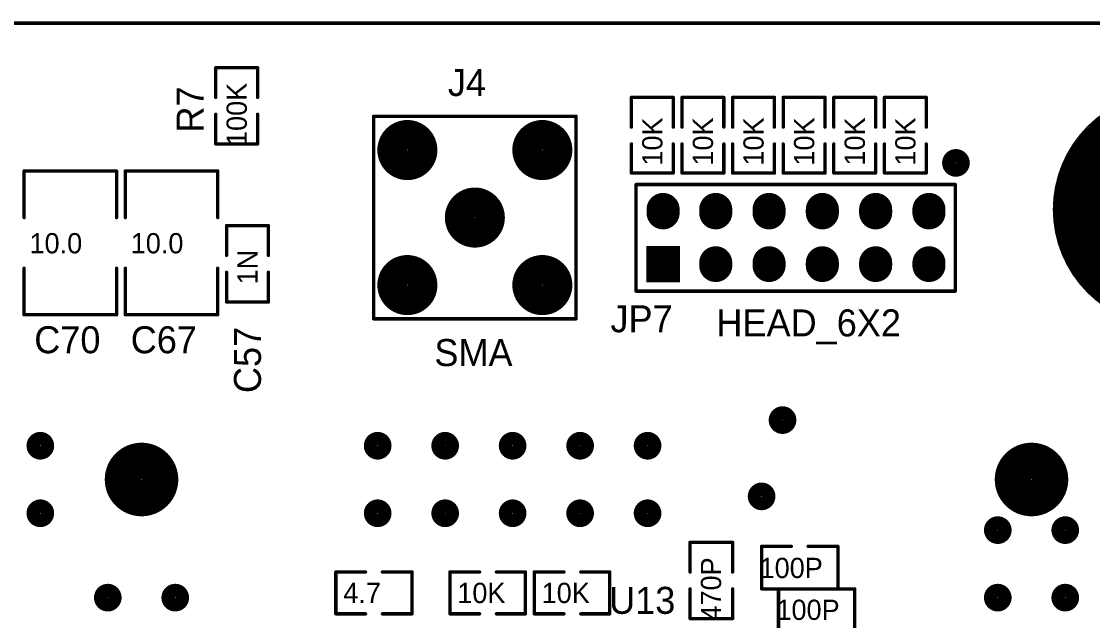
# Model space of a CAD drawing. Extents: x 3.3 to 12.8, y -4.6 to 5.5.
# Drawn here: x 9.709 to 11.297, y -0.596 to 0.292 of the extents above; entities that cross this region are included whole.
import ezdxf

# ---------------------------------------------------------------- set-up
doc = ezdxf.new("R2010")
doc.units = 0
doc.header["$MEASUREMENT"] = 0
for name, color, linetype in [('1', 5, 'CONTINUOUS'), ('2', 1, 'CONTINUOUS'), ('5', 7, 'CONTINUOUS')]:
    doc.layers.add(name, color=color, linetype=linetype)

msp = doc.modelspace()

# ---------------------------------------------------------------- linework, layer by layer
at = {"layer": '1', "const_width": 0.003}
for points in [[(9.997, 0.2243), (10.059, 0.2243, -1), (10.059, 0.2223), (9.997, 0.2223, -1), (9.997, 0.2243)], [(9.996, 0.1793), (9.996, 0.2233, -1), (9.998, 0.2233), (9.998, 0.1793, -1), (9.996, 0.1793)], [(10.058, 0.1793), (10.058, 0.2233, -1), (10.06, 0.2233), (10.06, 0.1793, -1), (10.058, 0.1793)], [(10.613, 0.1803), (10.675, 0.1803, -1), (10.675, 0.1783), (10.613, 0.1783, -1), (10.613, 0.1803)], [(10.614, 0.1793), (10.614, 0.1353, -1), (10.612, 0.1353), (10.612, 0.1793, -1), (10.614, 0.1793)], [(10.676, 0.1793), (10.676, 0.1353, -1), (10.674, 0.1353), (10.674, 0.1793, -1), (10.676, 0.1793)], [(10.688, 0.1803), (10.75, 0.1803, -1), (10.75, 0.1783), (10.688, 0.1783, -1), (10.688, 0.1803)], [(10.689, 0.1793), (10.689, 0.1353, -1), (10.687, 0.1353), (10.687, 0.1793, -1), (10.689, 0.1793)], [(10.751, 0.1793), (10.751, 0.1353, -1), (10.749, 0.1353), (10.749, 0.1793, -1), (10.751, 0.1793)], [(10.763, 0.1803), (10.825, 0.1803, -1), (10.825, 0.1783), (10.763, 0.1783, -1), (10.763, 0.1803)], [(10.764, 0.1793), (10.764, 0.1353, -1), (10.762, 0.1353), (10.762, 0.1793, -1), (10.764, 0.1793)], [(10.826, 0.1793), (10.826, 0.1353, -1), (10.824, 0.1353), (10.824, 0.1793, -1), (10.826, 0.1793)], [(10.838, 0.1803), (10.9, 0.1803, -1), (10.9, 0.1783), (10.838, 0.1783, -1), (10.838, 0.1803)], [(10.839, 0.1793), (10.839, 0.1353, -1), (10.837, 0.1353), (10.837, 0.1793, -1), (10.839, 0.1793)], [(10.901, 0.1793), (10.901, 0.1353, -1), (10.899, 0.1353), (10.899, 0.1793, -1), (10.901, 0.1793)], [(10.913, 0.1803), (10.975, 0.1803, -1), (10.975, 0.1783), (10.913, 0.1783, -1), (10.913, 0.1803)], [(10.914, 0.1793), (10.914, 0.1353, -1), (10.912, 0.1353), (10.912, 0.1793, -1), (10.914, 0.1793)], [(10.976, 0.1793), (10.976, 0.1353, -1), (10.974, 0.1353), (10.974, 0.1793, -1), (10.976, 0.1793)], [(10.988, 0.1803), (11.05, 0.1803, -1), (11.05, 0.1783), (10.988, 0.1783, -1), (10.988, 0.1803)], [(10.989, 0.1793), (10.989, 0.1353, -1), (10.987, 0.1353), (10.987, 0.1793, -1), (10.989, 0.1793)], [(11.051, 0.1793), (11.051, 0.1353, -1), (11.049, 0.1353), (11.049, 0.1793, -1), (11.051, 0.1793)], [(9.996, 0.1103), (9.996, 0.1543, -1), (9.998, 0.1543), (9.998, 0.1103, -1), (9.996, 0.1103)], [(10.058, 0.1103), (10.058, 0.1543, -1), (10.06, 0.1543), (10.06, 0.1103, -1), (10.058, 0.1103)], [(10.531, 0.1503), (10.231, 0.1503, -1), (10.231, 0.1523), (10.531, 0.1523, -1), (10.531, 0.1503)], [(10.23, -0.1487), (10.23, 0.1513, -1), (10.232, 0.1513), (10.232, -0.1487, -1), (10.23, -0.1487)], [(10.53, -0.1487), (10.53, 0.1513, -1), (10.532, 0.1513), (10.532, -0.1487, -1), (10.53, -0.1487)], [(10.059, 0.1093), (9.997, 0.1093, -1), (9.997, 0.1113), (10.059, 0.1113, -1), (10.059, 0.1093)], [(10.614, 0.1103), (10.614, 0.0673, -1), (10.612, 0.0673), (10.612, 0.1103, -1), (10.614, 0.1103)], [(10.676, 0.1103), (10.676, 0.0673, -1), (10.674, 0.0673), (10.674, 0.1103, -1), (10.676, 0.1103)], [(10.689, 0.1103), (10.689, 0.0673, -1), (10.687, 0.0673), (10.687, 0.1103, -1), (10.689, 0.1103)], [(10.751, 0.1103), (10.751, 0.0673, -1), (10.749, 0.0673), (10.749, 0.1103, -1), (10.751, 0.1103)], [(10.764, 0.1103), (10.764, 0.0673, -1), (10.762, 0.0673), (10.762, 0.1103, -1), (10.764, 0.1103)], [(10.826, 0.1103), (10.826, 0.0673, -1), (10.824, 0.0673), (10.824, 0.1103, -1), (10.826, 0.1103)], [(10.839, 0.1103), (10.839, 0.0673, -1), (10.837, 0.0673), (10.837, 0.1103, -1), (10.839, 0.1103)], [(10.901, 0.1103), (10.901, 0.0673, -1), (10.899, 0.0673), (10.899, 0.1103, -1), (10.901, 0.1103)], [(10.914, 0.1103), (10.914, 0.0673, -1), (10.912, 0.0673), (10.912, 0.1103, -1), (10.914, 0.1103)], [(10.976, 0.1103), (10.976, 0.0673, -1), (10.974, 0.0673), (10.974, 0.1103, -1), (10.976, 0.1103)], [(10.989, 0.1103), (10.989, 0.0673, -1), (10.987, 0.0673), (10.987, 0.1103, -1), (10.989, 0.1103)], [(11.051, 0.1103), (11.051, 0.0673, -1), (11.049, 0.0673), (11.049, 0.1103, -1), (11.051, 0.1103)], [(9.712, 0.0013), (9.712, 0.0703, -1), (9.714, 0.0703), (9.714, 0.0013, -1), (9.712, 0.0013)], [(9.85, 0.0693), (9.713, 0.0693, -1), (9.713, 0.0713), (9.85, 0.0713, -1), (9.85, 0.0693)], [(9.849, 0.0013), (9.849, 0.0703, -1), (9.851, 0.0703), (9.851, 0.0013, -1), (9.849, 0.0013)], [(9.862, 0.0013), (9.862, 0.0703, -1), (9.864, 0.0703), (9.864, 0.0013, -1), (9.862, 0.0013)], [(10, 0.0693), (9.863, 0.0693, -1), (9.863, 0.0713), (10, 0.0713, -1), (10, 0.0693)], [(9.999, 0.0013), (9.999, 0.0703, -1), (10.001, 0.0703), (10.001, 0.0013, -1), (9.999, 0.0013)], [(10.675, 0.0663), (10.613, 0.0663, -1), (10.613, 0.0683), (10.675, 0.0683, -1), (10.675, 0.0663)], [(10.75, 0.0663), (10.688, 0.0663, -1), (10.688, 0.0683), (10.75, 0.0683, -1), (10.75, 0.0663)], [(10.825, 0.0663), (10.763, 0.0663, -1), (10.763, 0.0683), (10.825, 0.0683, -1), (10.825, 0.0663)], [(10.9, 0.0663), (10.838, 0.0663, -1), (10.838, 0.0683), (10.9, 0.0683, -1), (10.9, 0.0663)], [(10.975, 0.0663), (10.913, 0.0663, -1), (10.913, 0.0683), (10.975, 0.0683, -1), (10.975, 0.0663)], [(11.05, 0.0663), (10.988, 0.0663, -1), (10.988, 0.0683), (11.05, 0.0683, -1), (11.05, 0.0663)], [(10.62, 0.0513), (11.093, 0.0513, -1), (11.093, 0.0493), (10.62, 0.0493, -1), (10.62, 0.0513)], [(10.621, 0.0503), (10.621, -0.1077, -1), (10.619, -0.1077), (10.619, 0.0503, -1), (10.621, 0.0503)], [(11.094, 0.0503), (11.094, -0.1077, -1), (11.092, -0.1077), (11.092, 0.0503, -1), (11.094, 0.0503)], [(10.013, -0.0097), (10.075, -0.0097, -1), (10.075, -0.0117), (10.013, -0.0117, -1), (10.013, -0.0097)], [(10.014, -0.0107), (10.014, -0.0547, -1), (10.012, -0.0547), (10.012, -0.0107, -1), (10.014, -0.0107)], [(10.076, -0.0107), (10.076, -0.0547, -1), (10.074, -0.0547), (10.074, -0.0107, -1), (10.076, -0.0107)], [(9.714, -0.0737), (9.714, -0.1427, -1), (9.712, -0.1427), (9.712, -0.0737, -1), (9.714, -0.0737)], [(9.851, -0.0737), (9.851, -0.1427, -1), (9.849, -0.1427), (9.849, -0.0737, -1), (9.851, -0.0737)], [(9.864, -0.0737), (9.864, -0.1427, -1), (9.862, -0.1427), (9.862, -0.0737, -1), (9.864, -0.0737)], [(10.001, -0.0737), (10.001, -0.1427, -1), (9.999, -0.1427), (9.999, -0.0737, -1), (10.001, -0.0737)], [(10.014, -0.0797), (10.014, -0.1237, -1), (10.012, -0.1237), (10.012, -0.0797, -1), (10.014, -0.0797)], [(10.076, -0.0797), (10.076, -0.1237, -1), (10.074, -0.1237), (10.074, -0.0797, -1), (10.076, -0.0797)], [(10.62, -0.1067), (11.093, -0.1067, -1), (11.093, -0.1087), (10.62, -0.1087, -1), (10.62, -0.1067)], [(10.075, -0.1247), (10.013, -0.1247, -1), (10.013, -0.1227), (10.075, -0.1227, -1), (10.075, -0.1247)], [(9.85, -0.1437), (9.713, -0.1437, -1), (9.713, -0.1417), (9.85, -0.1417, -1), (9.85, -0.1437)], [(10, -0.1437), (9.863, -0.1437, -1), (9.863, -0.1417), (10, -0.1417, -1), (10, -0.1437)], [(10.531, -0.1497), (10.231, -0.1497, -1), (10.231, -0.1477), (10.531, -0.1477, -1), (10.531, -0.1497)], [(10.7, -0.4787), (10.763, -0.4787, -1), (10.763, -0.4807), (10.7, -0.4807, -1), (10.7, -0.4787)], [(10.699, -0.5237), (10.699, -0.4797, -1), (10.701, -0.4797), (10.701, -0.5237, -1), (10.699, -0.5237)], [(10.762, -0.5237), (10.762, -0.4797, -1), (10.764, -0.4797), (10.764, -0.5237, -1), (10.762, -0.5237)], [(10.85, -0.4867), (10.806, -0.4867, -1), (10.806, -0.4847), (10.85, -0.4847, -1), (10.85, -0.4867)], [(10.805, -0.5487), (10.805, -0.4857, -1), (10.807, -0.4857), (10.807, -0.5487, -1), (10.805, -0.5487)], [(10.919, -0.4867), (10.875, -0.4867, -1), (10.875, -0.4847), (10.919, -0.4847, -1), (10.919, -0.4867)], [(10.92, -0.4857), (10.92, -0.5487, -1), (10.918, -0.5487), (10.918, -0.4857, -1), (10.92, -0.4857)], [(10.219, -0.5247), (10.175, -0.5247, -1), (10.175, -0.5227), (10.219, -0.5227, -1), (10.219, -0.5247)], [(10.174, -0.5857), (10.174, -0.5237, -1), (10.176, -0.5237), (10.176, -0.5857, -1), (10.174, -0.5857)], [(10.288, -0.5247), (10.244, -0.5247, -1), (10.244, -0.5227), (10.288, -0.5227, -1), (10.288, -0.5247)], [(10.289, -0.5237), (10.289, -0.5857, -1), (10.287, -0.5857), (10.287, -0.5237, -1), (10.289, -0.5237)], [(10.388, -0.5247), (10.344, -0.5247, -1), (10.344, -0.5227), (10.388, -0.5227, -1), (10.388, -0.5247)], [(10.343, -0.5857), (10.343, -0.5237, -1), (10.345, -0.5237), (10.345, -0.5857, -1), (10.343, -0.5857)], [(10.456, -0.5247), (10.413, -0.5247, -1), (10.413, -0.5227), (10.456, -0.5227, -1), (10.456, -0.5247)], [(10.457, -0.5237), (10.457, -0.5857, -1), (10.455, -0.5857), (10.455, -0.5237, -1), (10.457, -0.5237)], [(10.513, -0.5247), (10.469, -0.5247, -1), (10.469, -0.5227), (10.513, -0.5227, -1), (10.513, -0.5247)], [(10.468, -0.5857), (10.468, -0.5237, -1), (10.47, -0.5237), (10.47, -0.5857, -1), (10.468, -0.5857)], [(10.581, -0.5247), (10.538, -0.5247, -1), (10.538, -0.5227), (10.581, -0.5227, -1), (10.581, -0.5247)], [(10.582, -0.5237), (10.582, -0.5857, -1), (10.58, -0.5857), (10.58, -0.5237, -1), (10.582, -0.5237)], [(10.699, -0.5927), (10.699, -0.5487, -1), (10.701, -0.5487), (10.701, -0.5927, -1), (10.699, -0.5927)], [(10.762, -0.5927), (10.762, -0.5487, -1), (10.764, -0.5487), (10.764, -0.5927, -1), (10.762, -0.5927)], [(10.85, -0.5497), (10.806, -0.5497, -1), (10.806, -0.5477), (10.85, -0.5477, -1), (10.85, -0.5497)], [(10.875, -0.5497), (10.831, -0.5497, -1), (10.831, -0.5477), (10.875, -0.5477, -1), (10.875, -0.5497)], [(10.83, -0.6107), (10.83, -0.5487, -1), (10.832, -0.5487), (10.832, -0.6107, -1), (10.83, -0.6107)], [(10.919, -0.5497), (10.875, -0.5497, -1), (10.875, -0.5477), (10.919, -0.5477, -1), (10.919, -0.5497)], [(10.944, -0.5497), (10.9, -0.5497, -1), (10.9, -0.5477), (10.944, -0.5477, -1), (10.944, -0.5497)], [(10.945, -0.5487), (10.945, -0.6107, -1), (10.943, -0.6107), (10.943, -0.5487, -1), (10.945, -0.5487)], [(10.219, -0.5867), (10.175, -0.5867, -1), (10.175, -0.5847), (10.219, -0.5847, -1), (10.219, -0.5867)], [(10.288, -0.5867), (10.244, -0.5867, -1), (10.244, -0.5847), (10.288, -0.5847, -1), (10.288, -0.5867)], [(10.388, -0.5867), (10.344, -0.5867, -1), (10.344, -0.5847), (10.388, -0.5847, -1), (10.388, -0.5867)], [(10.456, -0.5867), (10.413, -0.5867, -1), (10.413, -0.5847), (10.456, -0.5847, -1), (10.456, -0.5867)], [(10.513, -0.5867), (10.469, -0.5867, -1), (10.469, -0.5847), (10.513, -0.5847, -1), (10.513, -0.5867)], [(10.581, -0.5867), (10.538, -0.5867, -1), (10.538, -0.5847), (10.581, -0.5847, -1), (10.581, -0.5867)], [(10.763, -0.5937), (10.7, -0.5937, -1), (10.7, -0.5917), (10.763, -0.5917, -1), (10.763, -0.5937)]]:
    msp.add_lwpolyline(points, format="xyb", dxfattribs=at)
at = {"layer": '5'}
for points, const_width in [([(12.763, 0.2883), (3.325, 0.2883, -1), (3.325, 0.2903), (12.763, 0.2903, -1), (12.763, 0.2883)], 0.003), ([(11.412, 0.1003), (11.412, 0.1003, -1), (11.412, -0.0737), (11.412, -0.0737, -1), (11.412, 0.1003)], 0.175), ([(10.281, 0.1233), (10.281, 0.1233, -1), (10.281, 0.0793), (10.281, 0.0793, -1), (10.281, 0.1233)], 0.045), ([(10.481, 0.1233), (10.481, 0.1233, -1), (10.481, 0.0793), (10.481, 0.0793, -1), (10.481, 0.1233)], 0.045), ([(11.094, 0.0923), (11.094, 0.0923, -1), (11.094, 0.0723), (11.094, 0.0723, -1), (11.094, 0.0923)], 0.021), ([(10.381, 0.0233), (10.381, 0.0233, -1), (10.381, -0.0207), (10.381, -0.0207, -1), (10.381, 0.0233)], 0.045), ([(10.672, 0.0133), (10.672, 0.0083, -1), (10.648, 0.0083), (10.648, 0.0133, -1), (10.672, 0.0133)], 0.025), ([(10.75, 0.0133), (10.75, 0.0083, -1), (10.726, 0.0083), (10.726, 0.0133, -1), (10.75, 0.0133)], 0.025), ([(10.829, 0.0133), (10.829, 0.0083, -1), (10.805, 0.0083), (10.805, 0.0133, -1), (10.829, 0.0133)], 0.025), ([(10.908, 0.0133), (10.908, 0.0083, -1), (10.884, 0.0083), (10.884, 0.0133, -1), (10.908, 0.0133)], 0.025), ([(10.987, 0.0133), (10.987, 0.0083, -1), (10.963, 0.0083), (10.963, 0.0133, -1), (10.987, 0.0133)], 0.025), ([(11.066, 0.0133), (11.066, 0.0083, -1), (11.042, 0.0083), (11.042, 0.0133, -1), (11.066, 0.0133)], 0.025), ([(10.75, -0.0657), (10.75, -0.0697, -1), (10.726, -0.0697), (10.726, -0.0657, -1), (10.75, -0.0657)], 0.025), ([(10.829, -0.0657), (10.829, -0.0697, -1), (10.805, -0.0697), (10.805, -0.0657, -1), (10.829, -0.0657)], 0.025), ([(10.908, -0.0657), (10.908, -0.0697, -1), (10.884, -0.0697), (10.884, -0.0657, -1), (10.908, -0.0657)], 0.025), ([(10.987, -0.0657), (10.987, -0.0697, -1), (10.963, -0.0697), (10.963, -0.0657, -1), (10.987, -0.0657)], 0.025), ([(11.066, -0.0657), (11.066, -0.0697, -1), (11.042, -0.0697), (11.042, -0.0657, -1), (11.066, -0.0657)], 0.025), ([(10.281, -0.0767), (10.281, -0.0767, -1), (10.281, -0.1207), (10.281, -0.1207, -1), (10.281, -0.0767)], 0.045), ([(10.481, -0.0767), (10.481, -0.0767, -1), (10.481, -0.1207), (10.481, -0.1207, -1), (10.481, -0.0767)], 0.045), ([(10.837, -0.2887), (10.837, -0.2887, -1), (10.837, -0.3087), (10.837, -0.3087, -1), (10.837, -0.2887)], 0.021), ([(9.737, -0.3267), (9.737, -0.3267, -1), (9.737, -0.3467), (9.737, -0.3467, -1), (9.737, -0.3267)], 0.021), ([(10.237, -0.3267), (10.237, -0.3267, -1), (10.237, -0.3467), (10.237, -0.3467, -1), (10.237, -0.3267)], 0.021), ([(10.337, -0.3267), (10.337, -0.3267, -1), (10.337, -0.3467), (10.337, -0.3467, -1), (10.337, -0.3267)], 0.021), ([(10.437, -0.3267), (10.437, -0.3267, -1), (10.437, -0.3467), (10.437, -0.3467, -1), (10.437, -0.3267)], 0.021), ([(10.537, -0.3267), (10.537, -0.3267, -1), (10.537, -0.3467), (10.537, -0.3467, -1), (10.537, -0.3267)], 0.021), ([(10.637, -0.3267), (10.637, -0.3267, -1), (10.637, -0.3467), (10.637, -0.3467, -1), (10.637, -0.3267)], 0.021), ([(9.887, -0.3597), (9.887, -0.3597, -1), (9.887, -0.4137), (9.887, -0.4137, -1), (9.887, -0.3597)], 0.055), ([(11.206, -0.3597), (11.206, -0.3597, -1), (11.206, -0.4137), (11.206, -0.4137, -1), (11.206, -0.3597)], 0.055), ([(10.806, -0.4017), (10.806, -0.4017, -1), (10.806, -0.4217), (10.806, -0.4217, -1), (10.806, -0.4017)], 0.021), ([(9.737, -0.4267), (9.737, -0.4267, -1), (9.737, -0.4467), (9.737, -0.4467, -1), (9.737, -0.4267)], 0.021), ([(10.237, -0.4267), (10.237, -0.4267, -1), (10.237, -0.4467), (10.237, -0.4467, -1), (10.237, -0.4267)], 0.021), ([(10.337, -0.4267), (10.337, -0.4267, -1), (10.337, -0.4467), (10.337, -0.4467, -1), (10.337, -0.4267)], 0.021), ([(10.437, -0.4267), (10.437, -0.4267, -1), (10.437, -0.4467), (10.437, -0.4467, -1), (10.437, -0.4267)], 0.021), ([(10.537, -0.4267), (10.537, -0.4267, -1), (10.537, -0.4467), (10.537, -0.4467, -1), (10.537, -0.4267)], 0.021), ([(10.637, -0.4267), (10.637, -0.4267, -1), (10.637, -0.4467), (10.637, -0.4467, -1), (10.637, -0.4267)], 0.021), ([(11.156, -0.4517), (11.156, -0.4517, -1), (11.156, -0.4717), (11.156, -0.4717, -1), (11.156, -0.4517)], 0.021), ([(11.256, -0.4517), (11.256, -0.4517, -1), (11.256, -0.4717), (11.256, -0.4717, -1), (11.256, -0.4517)], 0.021), ([(9.837, -0.5517), (9.837, -0.5517, -1), (9.837, -0.5717), (9.837, -0.5717, -1), (9.837, -0.5517)], 0.021), ([(9.937, -0.5517), (9.937, -0.5517, -1), (9.937, -0.5717), (9.937, -0.5717, -1), (9.937, -0.5517)], 0.021), ([(11.156, -0.5517), (11.156, -0.5517, -1), (11.156, -0.5717), (11.156, -0.5717, -1), (11.156, -0.5517)], 0.021), ([(11.256, -0.5517), (11.256, -0.5517, -1), (11.256, -0.5717), (11.256, -0.5717, -1), (11.256, -0.5517)], 0.021)]:
    msp.add_lwpolyline(points, format="xyb", dxfattribs=dict(at, const_width=const_width))
at = {"layer": '5', "const_width": 0.05}
msp.add_lwpolyline([(10.66, -0.0947), (10.66, -0.0407)], dxfattribs=at)

# ---------------------------------------------------------------- texts
at = {"layer": '1'}
for s, p in [('J4', (10.341, 0.1813)), ('JP7', (10.582, -0.1687)), ('C70', (9.728, -0.1997)), ('C67', (9.871, -0.1997)), ('U13', (10.58, -0.5857))]:
    msp.add_text(s, height=0.04, dxfattribs=at).set_placement(p)
for s, p in [('R7', (9.979, 0.1273)), ('C57', (10.064, -0.2587))]:
    msp.add_text(s, height=0.04, rotation=90, dxfattribs=at).set_placement(p)
at = {"layer": '2'}
for s, p in [('100K', (10.043, 0.1073)), ('10K', (10.659, 0.0783)), ('10K', (10.734, 0.0783)), ('10K', (10.809, 0.0783)), ('10K', (10.884, 0.0783)), ('10K', (10.959, 0.0783)), ('10K', (11.034, 0.0783)), ('1N', (10.059, -0.0977)), ('470P', (10.746, -0.5957))]:
    msp.add_text(s, height=0.03, rotation=90, dxfattribs=at).set_placement(p)
for s, height, p in [('10.0', 0.03, (9.721, -0.0517)), ('10.0', 0.03, (9.871, -0.0517)), ('HEAD_6X2', 0.04, (10.739, -0.1747)), ('SMA', 0.04, (10.321, -0.2187)), ('100P', 0.03, (10.803, -0.5327)), ('4.7', 0.03, (10.186, -0.5697)), ('10K', 0.03, (10.355, -0.5697)), ('10K', 0.03, (10.48, -0.5697)), ('100P', 0.03, (10.828, -0.5947))]:
    msp.add_text(s, height=height, dxfattribs=at).set_placement(p)

doc.saveas('drawing.dxf')
